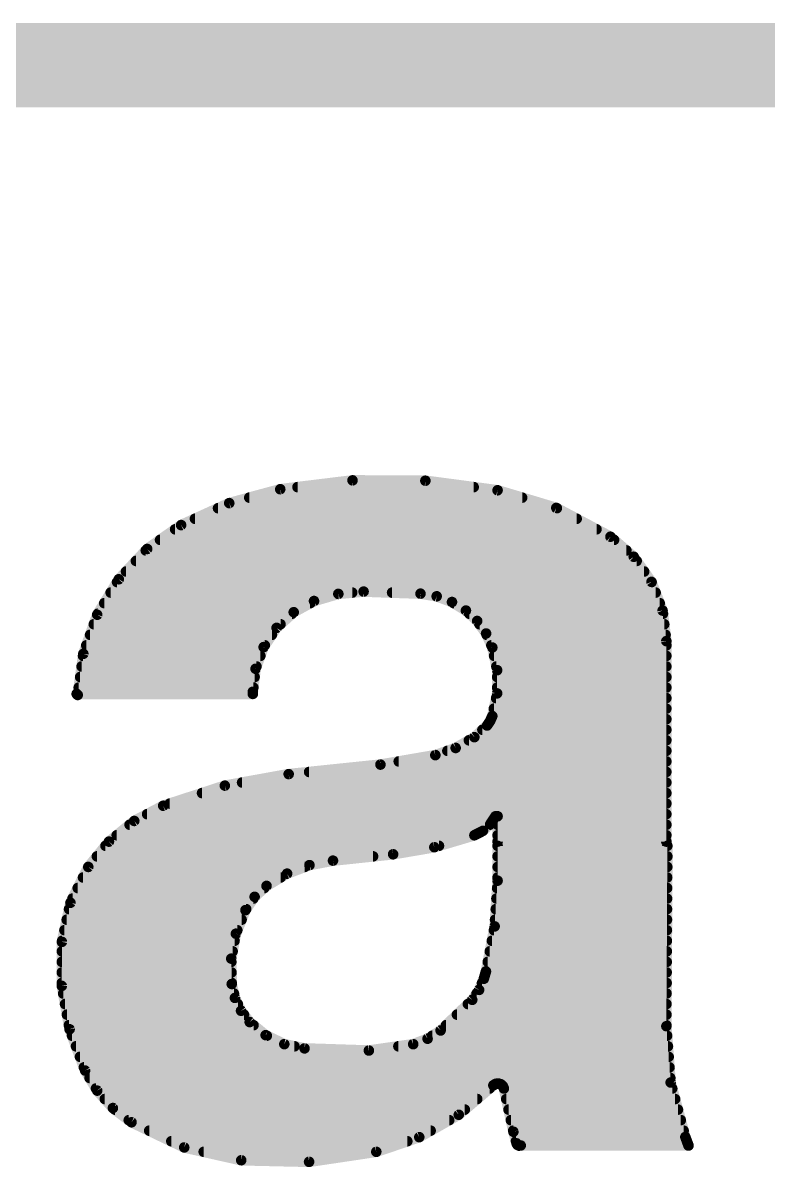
# Model space of a CAD drawing. Extents: x -66 to 17.9, y -10.2 to 50.9.
# Drawn here: x 5.966 to 7.761, y 30.113 to 32.868 of the extents above; entities that cross this region are included whole.
import ezdxf

# ---------------------------------------------------------------- set-up
doc = ezdxf.new("R2010")
doc.units = 0
doc.layers.add('20', color=53, linetype='CONTINUOUS')
doc.layers.add('21', color=41, linetype='CONTINUOUS')

msp = doc.modelspace()

# ---------------------------------------------------------------- linework, layer by layer
at = {"layer": '20', "const_width": 0.2032}
msp.add_lwpolyline([(17.78, 32.766), (0, 32.766)], dxfattribs=at)
at = {"layer": '21', "const_width": 0.0254}
for points in [[(6.7603, 31.7662), (6.5862, 31.7449)], [(6.6278, 31.75), (7.052, 31.75)], [(6.9356, 31.7654), (6.7603, 31.7662)], [(7.1095, 31.7424), (6.9356, 31.7654)], [(6.5862, 31.7449), (6.4633, 31.7115)], [(6.5116, 31.7246), (7.1687, 31.7246)], [(7.2509, 31.6999), (7.1095, 31.7424)], [(6.4633, 31.7115), (6.3475, 31.6586)], [(6.4364, 31.6992), (7.2522, 31.6992)], [(7.3812, 31.6306), (7.2509, 31.6999)], [(6.3808, 31.6738), (7.3, 31.6738)], [(6.3475, 31.6586), (6.2657, 31.6011)], [(6.333, 31.6484), (7.3477, 31.6484)], [(6.2968, 31.623), (7.39, 31.623)], [(7.4374, 31.5823), (7.3812, 31.6306)], [(6.2657, 31.6011), (6.1974, 31.5282)], [(6.2624, 31.5976), (7.4196, 31.5976)], [(6.2386, 31.5722), (7.4445, 31.5722)], [(7.4801, 31.5218), (7.4374, 31.5823)], [(6.1974, 31.5282), (6.1454, 31.4428)], [(6.2149, 31.5468), (7.4624, 31.5468)], [(6.1933, 31.5214), (7.4803, 31.5214)], [(7.5068, 31.4527), (7.4801, 31.5218)], [(6.1778, 31.496), (6.7595, 31.496)], [(6.6186, 31.4488), (6.6675, 31.4757)], [(6.6675, 31.4757), (6.7261, 31.493)], [(6.7261, 31.493), (6.7869, 31.4985)], [(6.7869, 31.4985), (6.924, 31.4935)], [(6.8555, 31.496), (7.4901, 31.496)], [(6.924, 31.4935), (6.9628, 31.4871)], [(6.9628, 31.4871), (6.9997, 31.4734)], [(6.9997, 31.4734), (7.0333, 31.4528)], [(6.1624, 31.4706), (6.6582, 31.4706)], [(6.5774, 31.4112), (6.6186, 31.4488)], [(7.0042, 31.4706), (7.4999, 31.4706)], [(7.0333, 31.4528), (7.0604, 31.4277)], [(7.5159, 31.3792), (7.5068, 31.4527)], [(6.1454, 31.4428), (6.112, 31.3486)], [(6.1373, 31.4198), (6.5868, 31.4198)], [(6.1469, 31.4452), (6.6146, 31.4452)], [(7.0415, 31.4452), (7.5077, 31.4452)], [(7.0604, 31.4277), (7.0818, 31.3977)], [(7.066, 31.4198), (7.5109, 31.4198)], [(6.1283, 31.3944), (6.5661, 31.3944)], [(6.5462, 31.3649), (6.5774, 31.4112)], [(7.0818, 31.3977), (7.0968, 31.3639)], [(7.0833, 31.3944), (7.514, 31.3944)], [(6.1192, 31.369), (6.549, 31.369)], [(6.5268, 31.3126), (6.5462, 31.3649)], [(7.0945, 31.369), (7.5159, 31.369)], [(7.0968, 31.3639), (7.1085, 31.3093)], [(7.5159, 30.8966), (7.5159, 31.3792)], [(6.112, 31.3486), (6.0985, 31.2496)], [(6.1113, 31.3436), (6.5383, 31.3436)], [(7.1011, 31.3436), (7.5159, 31.3436)], [(6.1079, 31.3182), (6.5289, 31.3182)], [(6.5202, 31.2572), (6.5268, 31.3126)], [(7.1066, 31.3182), (7.5159, 31.3182)], [(7.1085, 31.3093), (7.1085, 31.2534)], [(6.1044, 31.2928), (6.5244, 31.2928)], [(7.1085, 31.2928), (7.5159, 31.2928)], [(6.1009, 31.2674), (6.5214, 31.2674)], [(6.5202, 31.2522), (6.5202, 31.2572)], [(7.1085, 31.2534), (7.0968, 31.1988)], [(7.1085, 31.2674), (7.5159, 31.2674)], [(6.096, 31.2522), (6.5202, 31.2522)], [(6.0985, 31.2496), (6.096, 31.2522)], [(7.106, 31.242), (7.5159, 31.242)], [(7.0968, 31.1988), (7.0915, 31.1868)], [(7.1006, 31.2166), (7.5159, 31.2166)], [(7.0841, 31.176), (7.0536, 31.148)], [(7.0915, 31.1868), (7.0841, 31.176)], [(7.0935, 31.1912), (7.5159, 31.1912)], [(7.0536, 31.148), (7.0086, 31.1221)], [(7.073, 31.1658), (7.5159, 31.1658)], [(7.0086, 31.1221), (6.9596, 31.1048)], [(6.9886, 31.115), (7.5159, 31.115)], [(7.0404, 31.1404), (7.5159, 31.1404)], [(6.9596, 31.1048), (6.8275, 31.082)], [(6.8715, 31.0896), (7.5159, 31.0896)], [(6.8275, 31.082), (6.6065, 31.0591)], [(6.6557, 31.0642), (7.5159, 31.0642)], [(6.6065, 31.0591), (6.4528, 31.0313)], [(6.4943, 31.0388), (7.5159, 31.0388)], [(6.4528, 31.0313), (6.3043, 30.9829)], [(6.3979, 31.0134), (7.5159, 31.0134)], [(6.3043, 30.9829), (6.2346, 30.9463)], [(6.32, 30.988), (7.5159, 30.988)], [(6.2657, 30.9626), (7.5159, 30.9626)], [(7.0916, 30.9381), (7.1044, 30.9575)], [(7.1044, 30.9575), (7.1095, 30.9575)], [(7.1095, 30.9575), (7.1095, 30.8966)], [(6.2346, 30.9463), (6.1737, 30.8965)], [(6.2235, 30.9372), (7.0906, 30.9372)], [(7.0536, 30.9118), (7.0743, 30.9225)], [(7.0743, 30.9225), (7.0916, 30.9381)], [(7.1095, 30.9372), (7.5159, 30.9372)], [(6.1737, 30.8965), (6.1239, 30.8356)], [(6.1924, 30.9118), (7.0536, 30.9118)], [(6.9572, 30.883), (7.0536, 30.9118)], [(7.1095, 30.9118), (7.5159, 30.9118)], [(7.1095, 30.8966), (7.5159, 30.8966)], [(6.1654, 30.8864), (6.9684, 30.8864)], [(6.858, 30.8661), (6.9572, 30.883)], [(7.5184, 30.8864), (7.1095, 30.8864)], [(7.1095, 30.8864), (7.1095, 30.8026)], [(7.5159, 30.4521), (7.5184, 30.8864)], [(6.1447, 30.861), (6.8097, 30.861)], [(6.6027, 30.8195), (6.6566, 30.84)], [(6.6566, 30.84), (6.7132, 30.8508)], [(6.7132, 30.8508), (6.858, 30.8661)], [(7.1095, 30.861), (7.5183, 30.861)], [(6.1239, 30.8356), (6.081, 30.7494)], [(6.1239, 30.8356), (6.6451, 30.8356)], [(6.5532, 30.7899), (6.6027, 30.8195)], [(7.1095, 30.8356), (7.5181, 30.8356)], [(6.0986, 30.7848), (6.5476, 30.7848)], [(6.1113, 30.8102), (6.5872, 30.8102)], [(6.5244, 30.7636), (6.5532, 30.7899)], [(7.1095, 30.8026), (7.1025, 30.6925)], [(7.1084, 30.7848), (7.5178, 30.7848)], [(7.1095, 30.8102), (7.518, 30.8102)], [(6.086, 30.7594), (6.5215, 30.7594)], [(6.5024, 30.7315), (6.5244, 30.7636)], [(7.1067, 30.7594), (7.5177, 30.7594)], [(6.081, 30.7494), (6.0604, 30.6553)], [(6.0776, 30.734), (6.5041, 30.734)], [(6.4794, 30.6749), (6.5024, 30.7315)], [(7.1051, 30.734), (7.5175, 30.734)], [(6.0721, 30.7086), (6.4931, 30.7086)], [(7.1035, 30.7086), (7.5174, 30.7086)], [(6.0665, 30.6832), (6.4828, 30.6832)], [(6.4683, 30.6148), (6.4794, 30.6749)], [(7.1025, 30.6925), (7.0815, 30.5841)], [(7.1007, 30.6832), (7.5172, 30.6832)], [(6.0604, 30.6553), (6.0602, 30.5492)], [(6.061, 30.6578), (6.4762, 30.6578)], [(7.0958, 30.6578), (7.5171, 30.6578)], [(6.0603, 30.6324), (6.4715, 30.6324)], [(7.0908, 30.6324), (7.5169, 30.6324)], [(6.0603, 30.607), (6.4684, 30.607)], [(6.4694, 30.5537), (6.4683, 30.6148)], [(7.0859, 30.607), (7.5168, 30.607)], [(6.0602, 30.5816), (6.4689, 30.5816)], [(7.0764, 30.5664), (7.0649, 30.5396)], [(7.0815, 30.5841), (7.0764, 30.5664)], [(7.0808, 30.5816), (7.5166, 30.5816)], [(6.0602, 30.5562), (6.4694, 30.5562)], [(6.0602, 30.5492), (6.079, 30.4447)], [(6.4771, 30.5203), (6.4694, 30.5537)], [(7.0649, 30.5396), (7.0485, 30.5156)], [(7.072, 30.5562), (7.5165, 30.5562)], [(6.0635, 30.5308), (6.4747, 30.5308)], [(6.4917, 30.4894), (6.4771, 30.5203)], [(7.0485, 30.5156), (6.9723, 30.4419)], [(7.0589, 30.5308), (7.5164, 30.5308)], [(6.068, 30.5054), (6.4842, 30.5054)], [(6.5126, 30.4622), (6.4917, 30.4894)], [(7.038, 30.5054), (7.5162, 30.5054)], [(6.0726, 30.48), (6.4989, 30.48)], [(6.0772, 30.4546), (6.5218, 30.4546)], [(6.551, 30.4306), (6.5126, 30.4622)], [(6.9854, 30.4546), (7.5159, 30.4546)], [(7.0117, 30.48), (7.5161, 30.48)], [(6.079, 30.4447), (6.1163, 30.3454)], [(6.0848, 30.4292), (6.5539, 30.4292)], [(6.5959, 30.409), (6.551, 30.4306)], [(6.9723, 30.4419), (6.941, 30.4221)], [(6.9522, 30.4292), (7.5177, 30.4292)], [(7.5262, 30.3166), (7.5159, 30.4521)], [(6.0944, 30.4038), (6.6205, 30.4038)], [(6.6446, 30.3987), (6.5959, 30.409)], [(6.7996, 30.3936), (6.6446, 30.3987)], [(6.9063, 30.4089), (6.7996, 30.3936)], [(6.8707, 30.4038), (7.5196, 30.4038)], [(6.941, 30.4221), (6.9063, 30.4089)], [(6.1039, 30.3784), (7.5215, 30.3784)], [(6.1134, 30.353), (7.5235, 30.353)], [(6.1163, 30.3454), (6.1455, 30.2971)], [(6.1271, 30.3276), (7.5254, 30.3276)], [(7.5616, 30.1854), (7.5262, 30.3166)], [(6.1424, 30.3022), (7.0904, 30.3022)], [(6.1455, 30.2971), (6.1832, 30.2551)], [(7.016, 30.239), (7.0993, 30.3098)], [(7.0993, 30.3098), (7.1047, 30.3134)], [(7.1047, 30.3134), (7.1111, 30.3143)], [(7.1111, 30.3143), (7.1173, 30.3124)], [(7.1173, 30.3124), (7.1221, 30.3081)], [(7.1221, 30.3081), (7.1247, 30.3022)], [(7.1247, 30.3022), (7.1476, 30.1981)], [(7.1247, 30.3022), (7.5301, 30.3022)], [(6.1637, 30.2768), (7.0605, 30.2768)], [(7.1303, 30.2768), (7.537, 30.2768)], [(6.1832, 30.2551), (6.2281, 30.2209)], [(6.1881, 30.2514), (7.0306, 30.2514)], [(6.9209, 30.185), (7.016, 30.239)], [(7.1359, 30.2514), (7.5438, 30.2514)], [(6.2214, 30.226), (6.9931, 30.226)], [(6.2281, 30.2209), (6.355, 30.1603)], [(7.1415, 30.226), (7.5507, 30.226)], [(6.2706, 30.2006), (6.9484, 30.2006)], [(6.8174, 30.1498), (6.9209, 30.185)], [(7.1471, 30.2006), (7.5575, 30.2006)], [(7.1476, 30.1981), (7.1552, 30.1701)], [(7.5692, 30.165), (7.5616, 30.1854)], [(6.3239, 30.1752), (6.8921, 30.1752)], [(6.355, 30.1603), (6.4922, 30.1295)], [(7.1538, 30.1752), (7.5654, 30.1752)], [(7.1552, 30.1701), (7.1574, 30.1665)], [(7.1574, 30.1665), (7.1611, 30.1647)], [(7.1611, 30.1647), (7.1653, 30.165)], [(7.1653, 30.165), (7.5692, 30.165)], [(6.4019, 30.1498), (6.8174, 30.1498)], [(6.4922, 30.1295), (6.6557, 30.1257)], [(6.6557, 30.1257), (6.8174, 30.1498)]]:
    msp.add_lwpolyline(points, dxfattribs=at)
at = {"layer": '21', "const_width": 0.0127}
for points in [[(6.6278, 31.7564, 1), (6.6278, 31.7436)], [(6.7603, 31.7726, 1), (6.7602, 31.7599)], [(6.761, 31.7599, 1), (6.7595, 31.7725)], [(6.9365, 31.7717, 1), (6.9348, 31.7591)], [(6.9356, 31.759, 1), (6.9357, 31.7717)], [(7.052, 31.7436, 1), (7.052, 31.7564)], [(6.5116, 31.731, 1), (6.5116, 31.7183)], [(6.5854, 31.7512, 1), (6.587, 31.7386)], [(6.5879, 31.7388, 1), (6.5845, 31.751)], [(7.1113, 31.7485, 1), (7.1077, 31.7363)], [(7.1087, 31.7361, 1), (7.1103, 31.7487)], [(7.1687, 31.7183, 1), (7.1687, 31.731)], [(6.4364, 31.7056, 1), (6.4364, 31.6928)], [(6.4617, 31.7176, 1), (6.465, 31.7054)], [(6.466, 31.7057, 1), (6.4607, 31.7173)], [(7.2539, 31.7055, 1), (7.2479, 31.6943)], [(7.249, 31.6938, 1), (7.2527, 31.706)], [(7.2522, 31.6928, 1), (7.2522, 31.7056)], [(6.3808, 31.6802, 1), (6.3808, 31.6674)], [(7.3, 31.6674, 1), (7.3, 31.6802)], [(6.333, 31.6548, 1), (6.333, 31.6421)], [(6.3449, 31.6644, 1), (6.3501, 31.6528)], [(6.3512, 31.6534, 1), (6.3438, 31.6638)], [(7.3477, 31.6421, 1), (7.3477, 31.6548)], [(6.2968, 31.6294, 1), (6.2968, 31.6166)], [(7.3853, 31.6354, 1), (7.3771, 31.6258)], [(7.3782, 31.625, 1), (7.3842, 31.6362)], [(7.39, 31.6166, 1), (7.39, 31.6294)], [(6.2624, 31.604, 1), (6.2624, 31.5912)], [(6.2621, 31.6063, 1), (6.2694, 31.5959)], [(6.2704, 31.5968, 1), (6.2611, 31.6055)], [(7.4196, 31.5912, 1), (7.4196, 31.604)], [(6.2386, 31.5786, 1), (6.2386, 31.5659)], [(7.4426, 31.586, 1), (7.4322, 31.5786)], [(7.4332, 31.5775, 1), (7.4415, 31.5871)], [(7.4445, 31.5659, 1), (7.4445, 31.5786)], [(6.2028, 31.5249, 1), (6.192, 31.5315)], [(6.2149, 31.5532, 1), (6.2149, 31.5404)], [(7.4624, 31.5404, 1), (7.4624, 31.5532)], [(6.1933, 31.5278, 1), (6.1933, 31.515)], [(6.1928, 31.5325, 1), (6.202, 31.5238)], [(7.486, 31.5241, 1), (7.4742, 31.5195)], [(7.4749, 31.5181, 1), (7.4853, 31.5255)], [(7.4803, 31.515, 1), (7.4803, 31.5278)], [(6.1778, 31.5024, 1), (6.1778, 31.4897)], [(6.6657, 31.4818, 1), (6.6693, 31.4696)], [(6.6706, 31.4701, 1), (6.6644, 31.4813)], [(6.7255, 31.4993, 1), (6.7267, 31.4866)], [(6.7279, 31.4869, 1), (6.7243, 31.499)], [(6.7595, 31.4897, 1), (6.7595, 31.5024)], [(6.7871, 31.5048, 1), (6.7867, 31.4922)], [(6.7875, 31.4922, 1), (6.7863, 31.5048)], [(6.8555, 31.5024, 1), (6.8555, 31.4897)], [(6.925, 31.4998, 1), (6.923, 31.4872)], [(6.9238, 31.4872, 1), (6.9242, 31.4998)], [(6.9651, 31.493, 1), (6.9606, 31.4811)], [(6.9618, 31.4808, 1), (6.9639, 31.4934)], [(7.003, 31.4788, 1), (6.9964, 31.4679)], [(7.4901, 31.4897, 1), (7.4901, 31.5024)], [(6.1624, 31.477, 1), (6.1624, 31.4642)], [(6.6155, 31.4544, 1), (6.6217, 31.4433)], [(6.6229, 31.4441, 1), (6.6143, 31.4535)], [(6.6582, 31.4642, 1), (6.6582, 31.477)], [(6.9975, 31.4674, 1), (7.0019, 31.4793)], [(7.0042, 31.477, 1), (7.0042, 31.4642)], [(7.0376, 31.4575, 1), (7.029, 31.4481)], [(7.03, 31.4474, 1), (7.0366, 31.4582)], [(7.4999, 31.4642, 1), (7.4999, 31.477)], [(7.5131, 31.4535, 1), (7.5005, 31.4519)], [(7.5009, 31.4504, 1), (7.5127, 31.455)], [(6.1373, 31.4262, 1), (6.1373, 31.4135)], [(6.14, 31.4461, 1), (6.1509, 31.4395)], [(6.1514, 31.4407, 1), (6.1395, 31.4449)], [(6.1469, 31.4516, 1), (6.1469, 31.4388)], [(6.5868, 31.4135, 1), (6.5868, 31.4262)], [(6.6146, 31.4388, 1), (6.6146, 31.4516)], [(7.0415, 31.4516, 1), (7.0415, 31.4388)], [(7.0655, 31.4314, 1), (7.0552, 31.424)], [(7.0561, 31.423, 1), (7.0647, 31.4324)], [(7.066, 31.4262, 1), (7.066, 31.4135)], [(7.5077, 31.4388, 1), (7.5077, 31.4516)], [(7.5109, 31.4135, 1), (7.5109, 31.4262)], [(6.1283, 31.4008, 1), (6.1283, 31.388)], [(6.5661, 31.388, 1), (6.5661, 31.4008)], [(6.5731, 31.4159, 1), (6.5817, 31.4065)], [(6.5827, 31.4076, 1), (6.5721, 31.4147)], [(7.0876, 31.4002, 1), (7.076, 31.3951)], [(7.0767, 31.394, 1), (7.087, 31.4013)], [(7.0833, 31.4008, 1), (7.0833, 31.388)], [(7.514, 31.388, 1), (7.514, 31.4008)], [(6.1192, 31.3754, 1), (6.1192, 31.3626)], [(6.5522, 31.3627, 1), (6.5403, 31.3671)], [(6.549, 31.3626, 1), (6.549, 31.3754)], [(7.0945, 31.3754, 1), (7.0945, 31.3626)], [(7.103, 31.3652, 1), (7.0906, 31.3626)], [(7.5223, 31.3792, 1), (7.5095, 31.3792)], [(7.5096, 31.3784, 1), (7.5222, 31.38)], [(7.5159, 31.3626, 1), (7.5159, 31.3754)], [(6.1113, 31.35, 1), (6.1113, 31.3373)], [(6.1183, 31.3478, 1), (6.1057, 31.3495)], [(6.106, 31.3508, 1), (6.118, 31.3465)], [(6.5383, 31.3373, 1), (6.5383, 31.35)], [(6.5409, 31.3685, 1), (6.5515, 31.3614)], [(7.091, 31.3613, 1), (7.1026, 31.3665)], [(7.1011, 31.35, 1), (7.1011, 31.3373)], [(7.5159, 31.3373, 1), (7.5159, 31.35)], [(6.1079, 31.3246, 1), (6.1079, 31.3118)], [(6.5331, 31.3119, 1), (6.5205, 31.3134)], [(6.5208, 31.3148, 1), (6.5327, 31.3104)], [(6.5289, 31.3118, 1), (6.5289, 31.3246)], [(7.1066, 31.3246, 1), (7.1066, 31.3118)], [(7.1148, 31.3093, 1), (7.1021, 31.3093)], [(7.5159, 31.3118, 1), (7.5159, 31.3246)], [(6.1044, 31.2992, 1), (6.1044, 31.2864)], [(6.5244, 31.2864, 1), (6.5244, 31.2992)], [(7.1085, 31.2992, 1), (7.1085, 31.2864)], [(7.1023, 31.308, 1), (7.1147, 31.3106)], [(7.5159, 31.2864, 1), (7.5159, 31.2992)], [(6.1009, 31.2738, 1), (6.1009, 31.2611)], [(6.5266, 31.2572, 1), (6.5138, 31.2572)], [(6.5214, 31.2611, 1), (6.5214, 31.2738)], [(7.1085, 31.2738, 1), (7.1085, 31.2611)], [(7.1147, 31.2521, 1), (7.1023, 31.2547)], [(7.5159, 31.2611, 1), (7.5159, 31.2738)], [(6.096, 31.2586, 1), (6.096, 31.2459)], [(6.1006, 31.2566, 1), (6.0914, 31.2478)], [(6.0922, 31.2505, 1), (6.1048, 31.2487)], [(6.0939, 31.2452, 1), (6.1031, 31.254)], [(6.5138, 31.2522, 1), (6.5266, 31.2522)], [(6.5139, 31.2579, 1), (6.5265, 31.2565)], [(6.5202, 31.2459, 1), (6.5202, 31.2586)], [(7.106, 31.2484, 1), (7.106, 31.2356)], [(7.1021, 31.2534, 1), (7.1148, 31.2534)], [(7.5159, 31.2356, 1), (7.5159, 31.2484)], [(7.1026, 31.1963, 1), (7.091, 31.2013)], [(7.1006, 31.223, 1), (7.1006, 31.2103)], [(7.5159, 31.2103, 1), (7.5159, 31.223)], [(7.0789, 31.1796, 1), (7.0893, 31.1724)], [(7.0884, 31.1713, 1), (7.0798, 31.1807)], [(7.0857, 31.1893, 1), (7.0974, 31.1842)], [(7.0968, 31.1832, 1), (7.0863, 31.1904)], [(7.0935, 31.1976, 1), (7.0935, 31.1849)], [(7.0906, 31.2001, 1), (7.103, 31.1975)], [(7.5159, 31.1849, 1), (7.5159, 31.1976)], [(7.0493, 31.1527, 1), (7.0579, 31.1433)], [(7.0568, 31.1425, 1), (7.0504, 31.1535)], [(7.073, 31.1722, 1), (7.073, 31.1594)], [(7.5159, 31.1594, 1), (7.5159, 31.1722)], [(6.9886, 31.1214, 1), (6.9886, 31.1087)], [(7.0054, 31.1276, 1), (7.0118, 31.1165)], [(7.0107, 31.1161, 1), (7.0065, 31.128)], [(7.0404, 31.1468, 1), (7.0404, 31.1341)], [(7.5159, 31.1341, 1), (7.5159, 31.1468)], [(7.5159, 31.1087, 1), (7.5159, 31.1214)], [(6.8715, 31.096, 1), (6.8715, 31.0832)], [(6.9575, 31.1108, 1), (6.9617, 31.0988)], [(6.9607, 31.0985, 1), (6.9585, 31.1111)], [(7.5159, 31.0832, 1), (7.5159, 31.096)], [(6.6557, 31.0706, 1), (6.6557, 31.0579)], [(6.8264, 31.0883, 1), (6.8286, 31.0757)], [(6.8282, 31.0757, 1), (6.8268, 31.0883)], [(7.5159, 31.0579, 1), (7.5159, 31.0706)], [(6.4943, 31.0452, 1), (6.4943, 31.0325)], [(6.6058, 31.0654, 1), (6.6072, 31.0528)], [(6.6076, 31.0529, 1), (6.6054, 31.0653)], [(7.5159, 31.0325, 1), (7.5159, 31.0452)], [(6.3979, 31.0198, 1), (6.3979, 31.007)], [(6.4517, 31.0376, 1), (6.4539, 31.0251)], [(6.4548, 31.0253, 1), (6.4508, 31.0373)], [(7.5159, 31.007, 1), (7.5159, 31.0198)], [(6.3023, 30.9889, 1), (6.3063, 30.9769)], [(6.3073, 30.9773, 1), (6.3013, 30.9885)], [(6.32, 30.9944, 1), (6.32, 30.9817)], [(7.5159, 30.9817, 1), (7.5159, 30.9944)], [(6.2657, 30.969, 1), (6.2657, 30.9563)], [(7.1044, 30.9639, 1), (7.1044, 30.9512)], [(7.1097, 30.954, 1), (7.0991, 30.961)], [(7.1159, 30.9575, 1), (7.1032, 30.9575)], [(7.1095, 30.9512, 1), (7.1095, 30.9639)], [(7.5159, 30.9563, 1), (7.5159, 30.969)], [(6.2235, 30.9436, 1), (6.2235, 30.9308)], [(6.2317, 30.9519, 1), (6.2376, 30.9407)], [(6.2387, 30.9414, 1), (6.2306, 30.9512)], [(7.0772, 30.9169, 1), (7.0714, 30.9281)], [(7.0863, 30.9416, 1), (7.0969, 30.9346)], [(7.0958, 30.9333, 1), (7.0873, 30.9428)], [(7.0906, 30.9308, 1), (7.0906, 30.9436)], [(7.1095, 30.9436, 1), (7.1095, 30.9308)], [(7.5159, 30.9308, 1), (7.5159, 30.9436)], [(6.1697, 30.9015, 1), (6.1777, 30.8916)], [(6.1786, 30.8925, 1), (6.1688, 30.9006)], [(6.1924, 30.9182, 1), (6.1924, 30.9055)], [(7.0507, 30.9174, 1), (7.0565, 30.9062)], [(7.0554, 30.9057, 1), (7.0518, 30.9179)], [(7.0536, 30.9055, 1), (7.0536, 30.9182)], [(7.07, 30.9272, 1), (7.0785, 30.9178)], [(7.1095, 30.9182, 1), (7.1095, 30.9055)], [(7.1095, 30.903, 1), (7.1095, 30.8903)], [(7.5159, 30.9055, 1), (7.5159, 30.9182)], [(7.5159, 30.8903, 1), (7.5159, 30.903)], [(6.1654, 30.8928, 1), (6.1654, 30.8801)], [(6.9554, 30.8891, 1), (6.959, 30.877)], [(6.9582, 30.8768, 1), (6.9561, 30.8893)], [(6.9684, 30.8801, 1), (6.9684, 30.8928)], [(7.1095, 30.8928, 1), (7.1095, 30.8801)], [(7.1032, 30.8966, 1), (7.1159, 30.8966)], [(7.1159, 30.8864, 1), (7.1032, 30.8864)], [(7.5095, 30.8966, 1), (7.5223, 30.8966)], [(7.5247, 30.8864, 1), (7.5121, 30.8864)], [(7.5184, 30.8801, 1), (7.5184, 30.8928)], [(6.1447, 30.8674, 1), (6.1447, 30.8546)], [(6.6554, 30.8462, 1), (6.6578, 30.8337)], [(6.6588, 30.834, 1), (6.6543, 30.8459)], [(6.7125, 30.8571, 1), (6.7139, 30.8445)], [(6.7144, 30.8446, 1), (6.712, 30.857)], [(6.8097, 30.8546, 1), (6.8097, 30.8674)], [(6.8569, 30.8724, 1), (6.8591, 30.8598)], [(6.8587, 30.8598, 1), (6.8573, 30.8724)], [(7.1095, 30.8674, 1), (7.1095, 30.8546)], [(7.5183, 30.8546, 1), (7.5183, 30.8674)], [(6.1239, 30.842, 1), (6.1239, 30.8293)], [(6.119, 30.8396, 1), (6.1288, 30.8316)], [(6.1296, 30.8328, 1), (6.1182, 30.8384)], [(6.6004, 30.8254, 1), (6.605, 30.8135)], [(6.606, 30.814, 1), (6.5994, 30.8249)], [(6.6451, 30.8293, 1), (6.6451, 30.842)], [(7.1095, 30.842, 1), (7.1095, 30.8293)], [(7.5181, 30.8293, 1), (7.5181, 30.842)], [(6.0986, 30.7912, 1), (6.0986, 30.7784)], [(6.1113, 30.8166, 1), (6.1113, 30.8039)], [(6.5499, 30.7954, 1), (6.5565, 30.7844)], [(6.5476, 30.7784, 1), (6.5476, 30.7912)], [(6.5575, 30.7852, 1), (6.5489, 30.7946)], [(6.5872, 30.8039, 1), (6.5872, 30.8166)], [(7.1084, 30.7912, 1), (7.1084, 30.7784)], [(7.1095, 30.8166, 1), (7.1095, 30.8039)], [(7.1158, 30.8022, 1), (7.1032, 30.803)], [(7.1032, 30.8026, 1), (7.1159, 30.8026)], [(7.5178, 30.7784, 1), (7.5178, 30.7912)], [(7.518, 30.8039, 1), (7.518, 30.8166)], [(6.086, 30.7658, 1), (6.086, 30.7531)], [(6.5202, 30.7683, 1), (6.5287, 30.7589)], [(6.5297, 30.76, 1), (6.5192, 30.7672)], [(6.5215, 30.7531, 1), (6.5215, 30.7658)], [(7.1067, 30.7658, 1), (7.1067, 30.7531)], [(7.5177, 30.7531, 1), (7.5177, 30.7658)], [(6.0776, 30.7404, 1), (6.0776, 30.7277)], [(6.0753, 30.7522, 1), (6.0867, 30.7465)], [(6.0872, 30.748, 1), (6.0748, 30.7507)], [(6.5083, 30.7291, 1), (6.4965, 30.7339)], [(6.5041, 30.7277, 1), (6.5041, 30.7404)], [(7.1051, 30.7404, 1), (7.1051, 30.7277)], [(7.5175, 30.7277, 1), (7.5175, 30.7404)], [(6.0721, 30.715, 1), (6.0721, 30.7022)], [(6.4931, 30.7022, 1), (6.4931, 30.715)], [(6.4972, 30.7351, 1), (6.5076, 30.7279)], [(7.1035, 30.715, 1), (7.1035, 30.7022)], [(7.5174, 30.7022, 1), (7.5174, 30.715)], [(6.0665, 30.6896, 1), (6.0665, 30.6769)], [(6.4857, 30.6737, 1), (6.4732, 30.676)], [(6.4828, 30.6769, 1), (6.4828, 30.6896)], [(7.1007, 30.6896, 1), (7.1007, 30.6769)], [(7.0961, 30.6929, 1), (7.1088, 30.6921)], [(7.1087, 30.6912, 1), (7.0962, 30.6937)], [(7.5172, 30.6769, 1), (7.5172, 30.6896)], [(6.0667, 30.6553, 1), (6.0541, 30.6553)], [(6.0542, 30.6567, 1), (6.0666, 30.6539)], [(6.061, 30.6642, 1), (6.061, 30.6515)], [(6.4735, 30.6773, 1), (6.4853, 30.6725)], [(6.4762, 30.6515, 1), (6.4762, 30.6642)], [(7.0958, 30.6642, 1), (7.0958, 30.6515)], [(7.5171, 30.6515, 1), (7.5171, 30.6642)], [(6.0603, 30.6388, 1), (6.0603, 30.626)], [(6.4715, 30.626, 1), (6.4715, 30.6388)], [(7.0908, 30.6388, 1), (7.0908, 30.626)], [(7.5169, 30.626, 1), (7.5169, 30.6388)], [(6.0603, 30.6134, 1), (6.0603, 30.6007)], [(6.4746, 30.6149, 1), (6.4619, 30.6147)], [(6.462, 30.616, 1), (6.4745, 30.6136)], [(6.4684, 30.6007, 1), (6.4684, 30.6134)], [(7.0859, 30.6134, 1), (7.0859, 30.6007)], [(7.5168, 30.6007, 1), (7.5168, 30.6134)], [(6.0602, 30.588, 1), (6.0602, 30.5753)], [(6.4689, 30.5753, 1), (6.4689, 30.588)], [(7.0822, 30.5639, 1), (7.0706, 30.5689)], [(7.0808, 30.588, 1), (7.0808, 30.5753)], [(7.0753, 30.5853, 1), (7.0877, 30.5829)], [(7.0876, 30.5823, 1), (7.0754, 30.5859)], [(7.5166, 30.5753, 1), (7.5166, 30.588)], [(6.0602, 30.5626, 1), (6.0602, 30.5498)], [(6.0664, 30.5503, 1), (6.0539, 30.5481)], [(6.0538, 30.5492, 1), (6.0665, 30.5492)], [(6.4756, 30.5551, 1), (6.4632, 30.5523)], [(6.4631, 30.5536, 1), (6.4757, 30.5538)], [(6.4694, 30.5498, 1), (6.4694, 30.5626)], [(7.0702, 30.536, 1), (7.0597, 30.5432)], [(7.072, 30.5626, 1), (7.072, 30.5498)], [(7.0703, 30.5682, 1), (7.0825, 30.5646)], [(7.5165, 30.5498, 1), (7.5165, 30.5626)], [(6.0635, 30.5372, 1), (6.0635, 30.5245)], [(6.4828, 30.523, 1), (6.4714, 30.5176)], [(6.4709, 30.5189, 1), (6.4833, 30.5218)], [(6.4747, 30.5245, 1), (6.4747, 30.5372)], [(7.0433, 30.5192, 1), (7.0537, 30.512)], [(7.0529, 30.511, 1), (7.0441, 30.5202)], [(7.0589, 30.5372, 1), (7.0589, 30.5245)], [(7.0591, 30.5421, 1), (7.0708, 30.5371)], [(7.5164, 30.5245, 1), (7.5164, 30.5372)], [(6.068, 30.5118, 1), (6.068, 30.4991)], [(6.4842, 30.4991, 1), (6.4842, 30.5118)], [(6.4968, 30.4932, 1), (6.4867, 30.4855)], [(6.486, 30.4866, 1), (6.4975, 30.4921)], [(7.038, 30.5118, 1), (7.038, 30.4991)], [(7.5162, 30.4991, 1), (7.5162, 30.5118)], [(6.0726, 30.4864, 1), (6.0726, 30.4736)], [(6.0772, 30.461, 1), (6.0772, 30.4483)], [(6.4989, 30.4736, 1), (6.4989, 30.4864)], [(6.5166, 30.4671, 1), (6.5086, 30.4573)], [(6.5076, 30.4583, 1), (6.5176, 30.4661)], [(6.5218, 30.4483, 1), (6.5218, 30.461)], [(6.9854, 30.461, 1), (6.9854, 30.4483)], [(7.0117, 30.4864, 1), (7.0117, 30.4736)], [(7.5159, 30.4483, 1), (7.5159, 30.461)], [(7.5161, 30.4736, 1), (7.5161, 30.4864)], [(6.0849, 30.447, 1), (6.073, 30.4425)], [(6.0727, 30.4436, 1), (6.0852, 30.4459)], [(6.0848, 30.4356, 1), (6.0848, 30.4229)], [(6.5538, 30.4363, 1), (6.5483, 30.4249)], [(6.547, 30.4257, 1), (6.5551, 30.4355)], [(6.5539, 30.4229, 1), (6.5539, 30.4356)], [(6.9522, 30.4356, 1), (6.9522, 30.4229)], [(6.9679, 30.4465, 1), (6.9767, 30.4373)], [(6.9757, 30.4365, 1), (6.9689, 30.4473)], [(7.5222, 30.4526, 1), (7.5096, 30.4516)], [(7.5096, 30.4521, 1), (7.5222, 30.4521)], [(7.5177, 30.4229, 1), (7.5177, 30.4356)], [(6.0944, 30.4102, 1), (6.0944, 30.3974)], [(6.5972, 30.4152, 1), (6.5946, 30.4028)], [(6.5931, 30.4033, 1), (6.5987, 30.4147)], [(6.6205, 30.3974, 1), (6.6205, 30.4102)], [(6.8707, 30.4102, 1), (6.8707, 30.3974)], [(6.904, 30.4148, 1), (6.9086, 30.403)], [(6.9072, 30.4026, 1), (6.9054, 30.4152)], [(6.9376, 30.4274, 1), (6.9444, 30.4167)], [(6.9432, 30.4161, 1), (6.9387, 30.428)], [(7.5196, 30.3974, 1), (7.5196, 30.4102)], [(6.1039, 30.3848, 1), (6.1039, 30.3721)], [(6.6448, 30.405, 1), (6.6444, 30.3924)], [(6.6433, 30.3925, 1), (6.6459, 30.4049)], [(6.7987, 30.3999, 1), (6.8005, 30.3873)], [(6.7994, 30.3873, 1), (6.7998, 30.3999)], [(7.5215, 30.3721, 1), (7.5215, 30.3848)], [(6.1134, 30.3594, 1), (6.1134, 30.3467)], [(6.1217, 30.3487, 1), (6.1109, 30.3421)], [(7.5235, 30.3467, 1), (7.5235, 30.3594)], [(6.1104, 30.3432, 1), (6.1222, 30.3476)], [(6.1271, 30.334, 1), (6.1271, 30.3212)], [(7.5324, 30.3183, 1), (7.5201, 30.315)], [(7.5254, 30.3212, 1), (7.5254, 30.334)], [(6.1424, 30.3086, 1), (6.1424, 30.2959)], [(6.1502, 30.3013, 1), (6.1408, 30.2929)], [(6.1401, 30.2938, 1), (6.1509, 30.3004)], [(7.0904, 30.2959, 1), (7.0904, 30.3086)], [(7.0958, 30.3151, 1), (7.1028, 30.3045)], [(7.1034, 30.305, 1), (7.0952, 30.3146)], [(7.1038, 30.3196, 1), (7.1056, 30.3071)], [(7.1082, 30.3081, 1), (7.1012, 30.3187)], [(7.1129, 30.3204, 1), (7.1093, 30.3082)], [(7.112, 30.308, 1), (7.1102, 30.3206)], [(7.1215, 30.3172, 1), (7.1131, 30.3077)], [(7.1155, 30.3064, 1), (7.1191, 30.3185)], [(7.128, 30.3107, 1), (7.1163, 30.3056)], [(7.1179, 30.3034, 1), (7.1264, 30.3129)], [(7.1309, 30.3036, 1), (7.1185, 30.3008)], [(7.1247, 30.3086, 1), (7.1247, 30.2959)], [(7.1189, 30.2997, 1), (7.1305, 30.3047)], [(7.5199, 30.3161, 1), (7.5326, 30.3171)], [(7.5301, 30.2959, 1), (7.5301, 30.3086)], [(6.1637, 30.2832, 1), (6.1637, 30.2705)], [(7.0605, 30.2705, 1), (7.0605, 30.2832)], [(7.1303, 30.2832, 1), (7.1303, 30.2705)], [(7.537, 30.2705, 1), (7.537, 30.2832)], [(6.1871, 30.2602, 1), (6.1794, 30.2501)], [(6.1785, 30.2509, 1), (6.1879, 30.2594)], [(6.1881, 30.2578, 1), (6.1881, 30.245)], [(7.0119, 30.2438, 1), (7.0201, 30.2341)], [(7.0191, 30.2334, 1), (7.0129, 30.2445)], [(7.0306, 30.245, 1), (7.0306, 30.2578)], [(7.1359, 30.2578, 1), (7.1359, 30.245)], [(7.5438, 30.245, 1), (7.5438, 30.2578)], [(6.2214, 30.2324, 1), (6.2214, 30.2197)], [(6.2308, 30.2266, 1), (6.2254, 30.2152)], [(6.2243, 30.2158, 1), (6.2319, 30.226)], [(6.9931, 30.2197, 1), (6.9931, 30.2324)], [(7.1415, 30.2324, 1), (7.1415, 30.2197)], [(7.5507, 30.2197, 1), (7.5507, 30.2324)], [(6.2706, 30.207, 1), (6.2706, 30.1943)], [(6.9178, 30.1905, 1), (6.9241, 30.1795)], [(6.923, 30.179, 1), (6.9189, 30.191)], [(6.9484, 30.1943, 1), (6.9484, 30.207)], [(7.1471, 30.207, 1), (7.1471, 30.1943)], [(7.1537, 30.1998, 1), (7.1415, 30.1964)], [(7.1414, 30.1967, 1), (7.1538, 30.1995)], [(7.5676, 30.1876, 1), (7.5556, 30.1832)], [(7.5555, 30.1837, 1), (7.5677, 30.1871)], [(7.5575, 30.1943, 1), (7.5575, 30.207)], [(6.3239, 30.1816, 1), (6.3239, 30.1688)], [(6.3564, 30.1665, 1), (6.3536, 30.1541)], [(6.3523, 30.1546, 1), (6.3577, 30.1661)], [(6.8921, 30.1688, 1), (6.8921, 30.1816)], [(7.1538, 30.1816, 1), (7.1538, 30.1688)], [(7.1606, 30.1734, 1), (7.1498, 30.1668)], [(7.1491, 30.1684, 1), (7.1613, 30.1718)], [(7.1603, 30.1722, 1), (7.1545, 30.1609)], [(7.152, 30.1632, 1), (7.1628, 30.1699)], [(7.1606, 30.171, 1), (7.1617, 30.1583)], [(7.1583, 30.159, 1), (7.164, 30.1703)], [(7.1653, 30.1714, 1), (7.1653, 30.1587)], [(7.1658, 30.1587, 1), (7.1648, 30.1713)], [(7.5632, 30.1628, 1), (7.5752, 30.1672)], [(7.5654, 30.1688, 1), (7.5654, 30.1816)], [(7.5692, 30.1587, 1), (7.5692, 30.1714)], [(6.4019, 30.1562, 1), (6.4019, 30.1435)], [(6.4923, 30.1358, 1), (6.4921, 30.1232)], [(6.4908, 30.1233, 1), (6.4936, 30.1357)], [(6.6547, 30.132, 1), (6.6566, 30.1194)], [(6.6555, 30.1193, 1), (6.6558, 30.132)], [(6.8154, 30.1558, 1), (6.8194, 30.1438)], [(6.8183, 30.1435, 1), (6.8165, 30.1561)], [(6.8174, 30.1435, 1), (6.8174, 30.1562)]]:
    msp.add_lwpolyline(points, format="xyb", dxfattribs=at)

doc.saveas('drawing.dxf')
